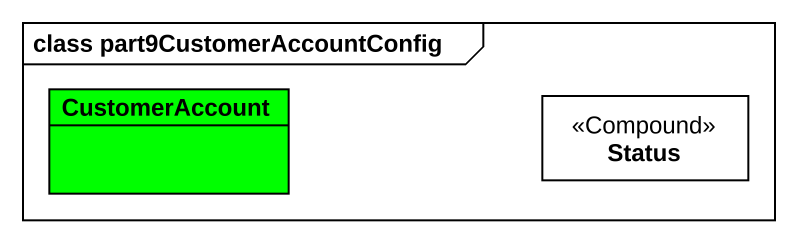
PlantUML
@startuml
mainframe class part9CustomerAccountConfig
hide circle
hide empty members
class CustomerAccount #00FF00
class Status <<Compound>>
@enduml
